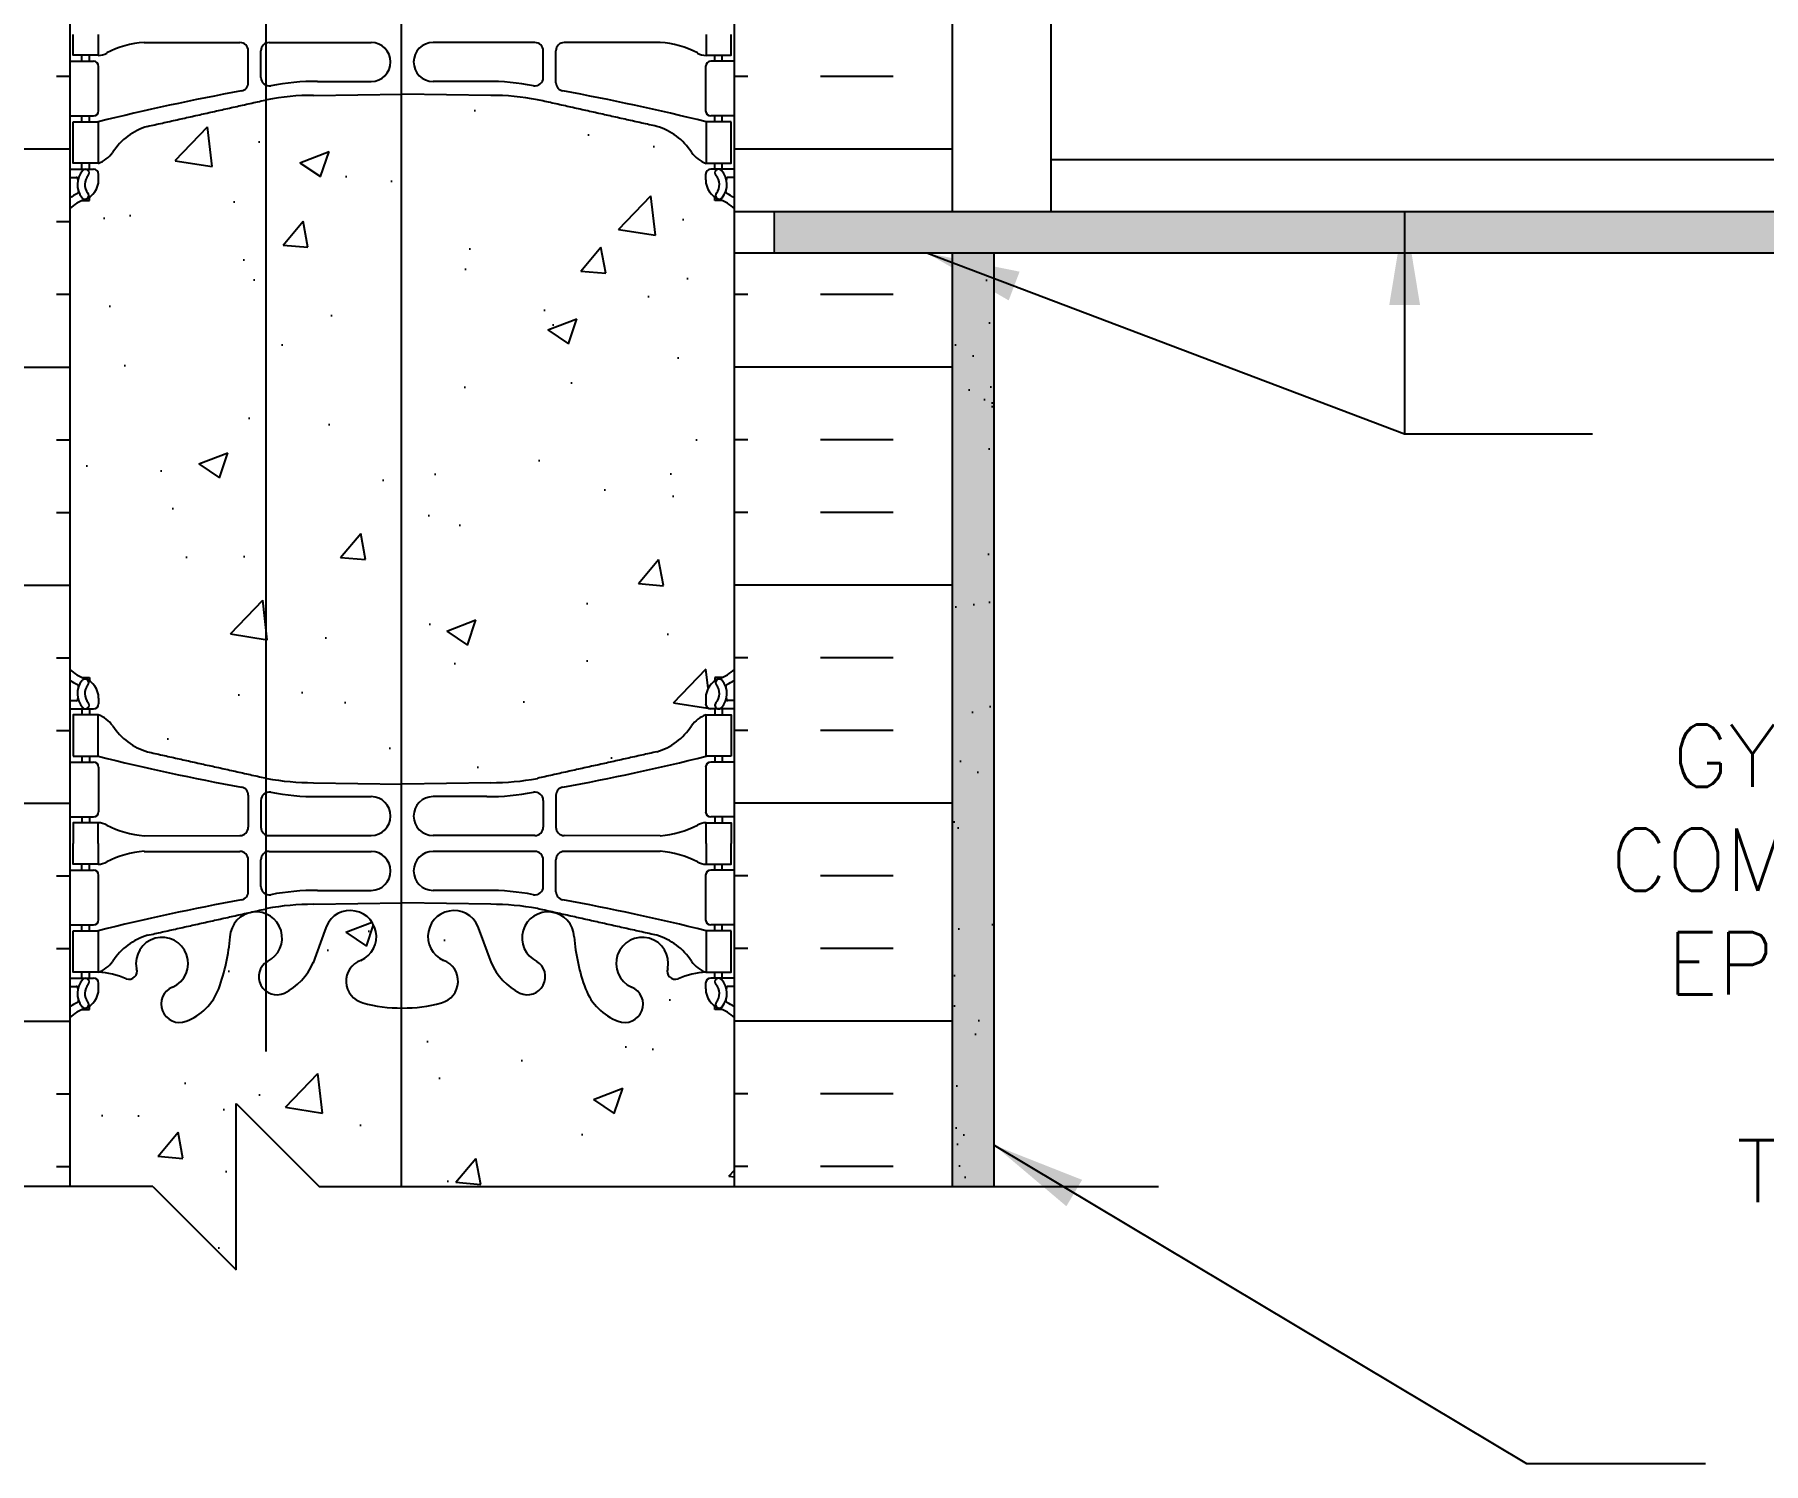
# Model space of a CAD drawing. Header units: inches. Extents: x 169.9 to 228, y 151.8 to 229.9.
# Drawn here: x 190.58 to 211.39, y 179.31 to 196.52 of the extents above; entities that cross this region are included whole.
import ezdxf

# ---------------------------------------------------------------- set-up
doc = ezdxf.new("R2010")
doc.units = ezdxf.units.IN
doc.header["$LTSCALE"] = 0.5
doc.header["$MEASUREMENT"] = 0
for name, color, linetype in [('HATCH', 12, 'Continuous'), ('line25', 2, 'Continuous'), ('LINE3', 3, 'Continuous'), ('LINE50', 5, 'Continuous'), ('LINE9', 9, 'Continuous'), ('TEXT', 4, 'Continuous'), ('Web_Edge', 9, 'Continuous')]:
    doc.layers.add(name, color=color, linetype=linetype)
doc.styles.add('DIM', font='romans.shx', dxfattribs={"width": 0.7})
doc.styles.add('ROMANS', font='romans.shx', dxfattribs={"height": 0.75})
doc.dimstyles.new('ext_12', dxfattribs={"dimscale": 12, "dimtxt": 0.075, "dimasz": 0.09375, "dimexe": 0.09375, "dimexo": 0.0625, "dimgap": 0.0625, "dimtad": 1, "dimdec": 1, "dimzin": 2, "dimdsep": 46, "dimlunit": 4, "dimtxsty": 'DIM', "dimcen": 0.09, "dimdle": 0.09375, "dimclrt": 4, "dimadec": 0, "dimazin": 0, "dimtfac": 1, "dimtdec": 1, "dimtmove": 2, "dimatfit": 3, "dimfxl": 1, "dimfrac": 2, "dimtolj": 1, "dimtzin": 0, "dimarcsym": 0})
pattern_1 = [(50, (0, 0), (3.5863, -0.31376), [0.375, -4.125]), (355, (0, 0), (-0.693757, 3.76096), [0.3, -3.3]), (100.4514, (0.299, -0.026), (2.892544, 3.4472), [0.3187, -3.50571]), (46.1842, (0, 1), (5.336207, -0.827596), [0.5625, -6.1875]), (96.6356, (0.4447, 0.931), (4.67331, 4.87059), [0.47805, -5.25857]), (351.1842, (0, 1), (4.67331, 4.87059), [0.45, -4.95]), (21, (0.5, 0.75), (2.984535, -2.013094), [0.375, -4.125]), (326, (0.5, 0.75), (1.216577, 3.62575), [0.3, -3.3]), (71.4514, (0.7487, 0.5822), (4.201112, 1.612656), [0.3187, -3.50571]), (37.5, (0, 0), (0.0607993, 1.6644693), [0, -3.26, 0, -3.35, 0, -3.3125]), (7.5, (0, 0), (1.315348, 1.972059), [0, -1.91, 0, -3.185, 0, -1.2625]), (327.5, (-1.115, 0), (2.669112, -0.1127744), [0, -1.25, 0, -3.9, 0, -5.175]), (317.5, (-1.615, 0), (2.915931, 0.500525), [0, -1.625, 0, -2.59, 0, -3.675])]

msp = doc.modelspace()

# ---------------------------------------------------------------- hatches: boundary and pattern name
at = {"layer": 'HATCH'}
h = msp.add_hatch(dxfattribs=at)
h.set_pattern_fill('AR-CONC', color=256, scale=0.5)
h.set_pattern_definition(pattern_1)
edge = h.paths.add_edge_path()
edge.add_line((199.002, 227.647), (194.002, 227.647))
edge.add_line((194.002, 227.647), (193.002, 228.647))
edge.add_line((193.002, 228.647), (193.002, 226.647))
edge.add_line((193.002, 226.647), (192.002, 227.647))
edge.add_line((192.002, 227.647), (191.002, 227.647))
edge.add_line((191.002, 227.647), (191.002, 224.874))
edge.add_arc((191.348, 225.235), 0.5, 226.2109, 246.4218)
edge.add_line((191.148, 224.777), (191.238, 224.777))
edge.add_line((191.238, 224.777), (191.238, 224.735))
edge.add_arc((191.098, 224.528), 0.25, 0, 55.9442, ccw=False)
edge.add_line((191.348, 224.528), (191.348, 224.46))
edge.add_arc((191.285, 224.46), 0.0625, -90, 0, ccw=False)
edge.add_line((191.285, 224.398), (191.238, 224.398))
edge.add_line((191.238, 224.398), (191.238, 224.328))
edge.add_line((191.238, 224.328), (191.343, 224.328))
edge.add_arc((191.22, 223.985), 0.364, 34.9775, 70.3387, ccw=False)
edge.add_arc((192.144, 224.596), 0.743, 212.7919, 253.8107)
edge.add_spline(control_points=[(191.936, 223.882), (193.374, 223.562)], knot_values=[0, 0, 1, 1], degree=1, periodic=0)
edge.add_arc((193.93, 226.494), 2.984, 259.2546, 270.0995)
edge.add_line((193.935, 223.51), (195.002, 223.494))
edge.add_line((195.002, 223.494), (196.068, 223.51))
edge.add_arc((196.074, 226.494), 2.984, 269.9005, 280.7454)
edge.add_spline(control_points=[(196.63, 223.562), (198.067, 223.882)], knot_values=[0, 0, 1, 1], degree=1, periodic=0)
edge.add_arc((197.86, 224.596), 0.743, 286.1893, 327.2081)
edge.add_arc((198.783, 223.985), 0.364, 109.6613, 145.0225, ccw=False)
edge.add_line((198.661, 224.328), (198.766, 224.328))
edge.add_line((198.766, 224.328), (198.766, 224.398))
edge.add_line((198.766, 224.398), (198.718, 224.398))
edge.add_arc((198.718, 224.46), 0.0625, 180, 270, ccw=False)
edge.add_line((198.656, 224.46), (198.656, 224.528))
edge.add_arc((198.906, 224.528), 0.25, 124.0558, 180, ccw=False)
edge.add_line((198.766, 224.735), (198.766, 224.777))
edge.add_line((198.766, 224.777), (198.856, 224.777))
edge.add_arc((198.656, 225.235), 0.5, 293.5782, 313.7891)
edge.add_line((199.002, 224.874), (199.002, 227.647))
h.paths.add_polyline_path([(199.002, 220.682, 0.088416), (198.856, 220.779), (198.766, 220.779), (198.766, 220.821, -0.249069), (198.656, 221.028), (198.656, 221.095, -0.414214), (198.718, 221.158), (198.766, 221.158), (198.766, 221.228), (198.661, 221.228, 0.085348), (198.331, 221.152, -0.669601), (198.199, 221.273, 2.087231), (197.765, 221.048, -1), (197.602, 220.639, -0.21345), (197.209, 221.028, -0.069923), (197.072, 221.672, 1.702394), (196.623, 221.36, -0.940793), (196.419, 220.976, -0.173075), (196.073, 221.343), (195.931, 221.73, 1.612474), (195.499, 221.37, -0.734872), (195.476, 220.859, -0.068475), (195.002, 220.797, -0.068475), (194.528, 220.859, -0.734872), (194.505, 221.37, 1.612474), (194.073, 221.73), (193.93, 221.343, -0.173075), (193.584, 220.976, -0.940793), (193.381, 221.36, 1.702394), (192.931, 221.672, -0.069923), (192.794, 221.028, -0.21345), (192.402, 220.639, -1), (192.239, 221.048, 2.087231), (191.805, 221.273, -0.669601), (191.672, 221.152, 0.085348), (191.343, 221.228), (191.238, 221.228), (191.238, 221.158), (191.285, 221.158, -0.414214), (191.348, 221.095), (191.348, 221.028, -0.249069), (191.238, 220.821), (191.238, 220.779), (191.148, 220.779, 0.088416), (191.002, 220.682), (191.002, 218.647), (191.002, 217.888), (191.087, 218.149, -0.6), (191.187, 218.149), (191.236, 217.999), (191.362, 217.999, -0.414214), (191.412, 217.949), (191.412, 217.919), (191.512, 217.919), (191.512, 216.317, -0.380397), (191.805, 216.022, 2.087231), (192.239, 216.247, -1), (192.402, 216.655, -0.21345), (192.794, 216.266, -0.069923), (192.931, 215.622, 1.702394), (193.381, 215.935, -0.940793), (193.584, 216.318, -0.173075), (193.93, 215.951), (194.073, 215.565, 1.612474), (194.505, 215.924, -0.734872), (194.528, 216.435, -0.068475), (195.002, 216.497, -0.068475), (195.476, 216.435, -0.734872), (195.499, 215.924, 1.612474), (195.931, 215.565), (196.073, 215.951, -0.173075), (196.419, 216.318, -0.940793), (196.623, 215.935, 1.702394), (197.072, 215.622, -0.069923), (197.209, 216.266, -0.21345), (197.602, 216.655, -1), (197.765, 216.247, 2.087231), (198.199, 216.022, -0.380392), (198.492, 216.317), (198.492, 217.919), (198.592, 217.919), (198.592, 217.949, -0.414214), (198.642, 217.999), (198.768, 217.999), (198.817, 218.149, -0.6), (198.917, 218.149), (199.002, 217.888), (199.002, 218.647)])
h.paths.add_polyline_path([(194.926, 214.761, 0.225652), (194.551, 215.136), (191.887, 215.136, 0.225652), (191.512, 214.761), (191.512, 213.921, 0.225652), (191.887, 213.546), (194.551, 213.546, 0.225652), (194.926, 213.921)])
h.paths.add_polyline_path([(194.926, 212.139), (194.926, 212.98, 0.225652), (194.551, 213.355), (191.887, 213.355, 0.225652), (191.512, 212.98), (191.512, 212.139, 0.225652), (191.887, 211.764), (194.551, 211.764, 0.225652)])
h.paths.add_polyline_path([(198.492, 212.98, 0.225652), (198.117, 213.355), (195.453, 213.355, 0.225652), (195.078, 212.98), (195.078, 212.139, 0.225652), (195.453, 211.764), (198.117, 211.764, 0.225652), (198.492, 212.139)])
h.paths.add_polyline_path([(198.492, 214.761, 0.225652), (198.117, 215.136), (195.453, 215.136, 0.225652), (195.078, 214.761), (195.078, 213.921, 0.225652), (195.453, 213.546), (198.117, 213.546, 0.225652), (198.492, 213.921)])
h.paths.add_polyline_path([(227.05, 211.138), (199.002, 211.138, 0.520567), (198.848, 211.138, 0.520567), (198.722, 211.138, 0.520567), (198.522, 211.138, 0.520567), (198.448, 211.115, 0.520567), (198.317, 211.115, 0.520567), (198.117, 211.115, 0.520567), (197.963, 211.115, 0.520567), (197.786, 211.115, 0.520567), (197.626, 211.115, 0.520567), (197.461, 211.143, 0.268314), (197.425, 211.133, 0.520567), (197.271, 211.133, 0.520567), (197.146, 211.133, 0.520567), (196.946, 211.133, 0.520567), (196.872, 211.11, 0.520567), (196.741, 211.11, 0.520567), (196.541, 211.11, 0.520567), (196.387, 211.11, 0.520567), (196.21, 211.11, 0.520567), (196.05, 211.11, 0.520567), (195.884, 211.139, 0.268314), (195.849, 211.128, 0.520567), (195.695, 211.128, 0.520567), (195.569, 211.128, 0.520567), (195.369, 211.128, 0.520567), (195.295, 211.106, 0.520567), (195.164, 211.106, 0.520567), (194.964, 211.106, 0.520567), (194.81, 211.106, 0.520567), (194.633, 211.106, 0.520567), (194.473, 211.106, 0.520567), (194.308, 211.134, 0.268314), (194.272, 211.124, 0.520567), (194.118, 211.124, 0.520567), (193.993, 211.124, 0.520567), (193.793, 211.124, 0.520567), (193.719, 211.101, 0.520567), (193.588, 211.101, 0.520567), (193.388, 211.101, 0.520567), (193.234, 211.101, 0.520567), (193.057, 211.101, 0.520567), (192.897, 211.101, 0.520567), (192.731, 211.13, 0.268314), (192.696, 211.119, 0.520567), (192.542, 211.119, 0.520567), (192.416, 211.119, 0.520567), (192.217, 211.119, 0.520567), (192.142, 211.096, 0.520567), (192.011, 211.096, 0.520567), (191.811, 211.096, 0.520567), (191.657, 211.096, 0.398029), (191.512, 211.126), (191.512, 209.96), (191.632, 209.76), (191.632, 209.647), (191.632, 209.535), (191.512, 209.335), (191.512, 207.893, -0.091153), (191.54, 207.866, -0.520567), (191.694, 207.866, -0.520567), (191.893, 207.866, -0.520567), (192.025, 207.866, -0.520567), (192.099, 207.889, -0.520567), (192.299, 207.889, -0.520567), (192.424, 207.889, -0.520567), (192.578, 207.889, -0.268314), (192.614, 207.899, -0.520567), (192.779, 207.87, -0.520567), (192.939, 207.87, -0.520567), (193.116, 207.87, -0.520567), (193.27, 207.87, -0.520567), (193.47, 207.87, -0.520567), (193.601, 207.87, -0.520567), (193.675, 207.893, -0.520567), (193.875, 207.893, -0.520567), (194.001, 207.893, -0.520567), (194.155, 207.893, -0.268314), (194.19, 207.904, -0.520567), (194.356, 207.875, -0.520567), (194.516, 207.875, -0.520567), (194.693, 207.875, -0.520567), (194.847, 207.875, -0.268314), (194.882, 207.885, -0.520567), (195.048, 207.857, -0.520567), (195.208, 207.857, -0.520567), (195.385, 207.857, -0.365715), (195.502, 207.888), (195.502, 209.888), (195.752, 209.888), (227.05, 209.888)])
h.paths.add_polyline_path([(198.492, 211.428, 0.268138), (198.331, 211.577), (191.673, 211.577, 0.268156), (191.512, 211.428), (191.512, 211.126, -0.398029), (191.657, 211.096, -0.520567), (191.811, 211.096, -0.520567), (192.011, 211.096, -0.520567), (192.142, 211.096, -0.520567), (192.217, 211.119, -0.520567), (192.416, 211.119, -0.520567), (192.542, 211.119, -0.520567), (192.696, 211.119, -0.268314), (192.731, 211.13, -0.520567), (192.897, 211.101, -0.520567), (193.057, 211.101, -0.520567), (193.234, 211.101, -0.520567), (193.388, 211.101, -0.520567), (193.588, 211.101, -0.520567), (193.719, 211.101, -0.520567), (193.793, 211.124, -0.520567), (193.993, 211.124, -0.520567), (194.118, 211.124, -0.520567), (194.272, 211.124, -0.268314), (194.308, 211.134, -0.520567), (194.473, 211.106, -0.520567), (194.633, 211.106, -0.520567), (194.81, 211.106, -0.520567), (194.964, 211.106, -0.520567), (195.164, 211.106, -0.520567), (195.295, 211.106, -0.520567), (195.369, 211.128, -0.520567), (195.569, 211.128, -0.520567), (195.695, 211.128, -0.520567), (195.849, 211.128, -0.268314), (195.884, 211.139, -0.520567), (196.05, 211.11, -0.520567), (196.21, 211.11, -0.520567), (196.387, 211.11, -0.520567), (196.541, 211.11, -0.520567), (196.741, 211.11, -0.520567), (196.872, 211.11, -0.520567), (196.946, 211.133, -0.520567), (197.146, 211.133, -0.520567), (197.271, 211.133, -0.520567), (197.425, 211.133, -0.268314), (197.461, 211.143, -0.520567), (197.626, 211.115, -0.520567), (197.786, 211.115, -0.520567), (197.963, 211.115, -0.520567), (198.117, 211.115, -0.520567), (198.317, 211.115, -0.520567), (198.448, 211.115, -0.316651), (198.492, 211.148)])
h.paths.add_polyline_path([(198.492, 207.866), (198.492, 207.888), (197.502, 207.888), (197.502, 207.718), (198.331, 207.718, 0.268138)])
h.paths.add_polyline_path([(197.002, 207.888), (195.57, 207.888, 0.091301), (195.539, 207.857, 0.129704), (195.502, 207.888), (195.502, 207.888), (195.502, 207.888, 0.365715), (195.385, 207.857, 0.520567), (195.208, 207.857, 0.520567), (195.048, 207.857, 0.520567), (194.882, 207.885, 0.268314), (194.847, 207.875, 0.520567), (194.693, 207.875, 0.520567), (194.516, 207.875, 0.520567), (194.356, 207.875, 0.520567), (194.19, 207.904, 0.268314), (194.155, 207.893, 0.520567), (194.001, 207.893, 0.520567), (193.875, 207.893, 0.520567), (193.675, 207.893, 0.520567), (193.601, 207.87, 0.520567), (193.47, 207.87, 0.520567), (193.27, 207.87, 0.520567), (193.116, 207.87, 0.520567), (192.939, 207.87, 0.520567), (192.779, 207.87, 0.520567), (192.614, 207.899, 0.268314), (192.578, 207.889, 0.520567), (192.424, 207.889, 0.520567), (192.299, 207.889, 0.520567), (192.099, 207.889, 0.520567), (192.025, 207.866, 0.520567), (191.893, 207.866, 0.520567), (191.694, 207.866, 0.520567), (191.54, 207.866, 0.091153), (191.512, 207.893), (191.512, 207.866, 0.268156), (191.673, 207.718), (197.002, 207.718)])
h.paths.add_polyline_path([(227.05, 209.638), (196.002, 209.638), (196.002, 209.388), (200.104, 209.388), (201.104, 208.388), (227.05, 208.388)], flags=17)
h.paths.add_polyline_path([(227.05, 209.888), (195.752, 209.888, -0.414214), (196.002, 209.638), (227.05, 209.638)], flags=17)
h.paths.add_polyline_path([(199.002, 200.647), (199.002, 201.407), (198.917, 201.146, -0.6), (198.817, 201.146), (198.768, 201.296), (198.642, 201.296, -0.414214), (198.592, 201.346), (198.592, 201.376), (198.492, 201.376), (198.492, 202.978, -0.380392), (198.199, 203.273, 2.087231), (197.765, 203.048, -1), (197.602, 202.639, -0.21345), (197.209, 203.028, -0.068226), (197.074, 203.656, 0.193411), (196.976, 203.869), (196.723, 203.869), (196.723, 203.953, 0.747522), (196.623, 203.36, -0.940793), (196.419, 202.976, -0.173075), (196.073, 203.343), (195.931, 203.73, 1.612474), (195.499, 203.37, -0.734872), (195.476, 202.859, -0.068475), (195.002, 202.797, -0.068475), (194.528, 202.859, -0.734872), (194.505, 203.37, 1.612474), (194.073, 203.73), (193.93, 203.343, -0.173075), (193.584, 202.976, -0.940793), (193.381, 203.36, 1.753171), (192.93, 203.656, -0.068226), (192.794, 203.028, -0.21345), (192.402, 202.639, -1), (192.239, 203.048, 2.087231), (191.805, 203.273, -0.380397), (191.512, 202.978), (191.512, 201.376), (191.412, 201.376), (191.412, 201.346, -0.414214), (191.362, 201.296), (191.236, 201.296), (191.187, 201.146, -0.6), (191.087, 201.146), (191.002, 201.407), (191.002, 200.647), (191.002, 198.613, 0.088416), (191.148, 198.516), (191.238, 198.516), (191.238, 198.474, -0.249069), (191.348, 198.267), (191.348, 198.199, -0.414214), (191.285, 198.137), (191.238, 198.137), (191.238, 198.067), (191.343, 198.067, 0.085348), (191.672, 198.142, -0.669601), (191.805, 198.022, 2.087231), (192.239, 198.247, -1), (192.402, 198.655, -0.21345), (192.794, 198.266, -0.068226), (192.93, 197.638, 1.753171), (193.381, 197.935, -0.940793), (193.584, 198.318, -0.173075), (193.93, 197.951), (194.073, 197.565, 1.612474), (194.505, 197.924, -0.734872), (194.528, 198.435, -0.068475), (195.002, 198.497, -0.068475), (195.476, 198.435, -0.734872), (195.499, 197.924, 1.612474), (195.931, 197.565), (196.073, 197.951, -0.173075), (196.419, 198.318, -0.940793), (196.623, 197.935, 1.753171), (197.074, 197.638, -0.068226), (197.209, 198.266, -0.21345), (197.602, 198.655, -1), (197.765, 198.247, 2.087231), (198.199, 198.022, -0.669601), (198.331, 198.142, 0.085348), (198.661, 198.067), (198.766, 198.067), (198.766, 198.137), (198.718, 198.137, -0.414214), (198.656, 198.199), (198.656, 198.267, -0.249069), (198.766, 198.474), (198.766, 198.516), (198.856, 198.516, 0.088416), (199.002, 198.613)])
h.paths.add_polyline_path([(194.926, 207.156, 0.225652), (194.551, 207.531), (191.887, 207.531, 0.225652), (191.512, 207.156), (191.512, 206.315, 0.225652), (191.887, 205.94), (194.551, 205.94, 0.225652), (194.926, 206.315)])
h.paths.add_polyline_path([(194.926, 205.374, 0.225652), (194.551, 205.749), (191.887, 205.749, 0.225652), (191.512, 205.374), (191.512, 204.533, 0.225652), (191.887, 204.158), (194.551, 204.158, 0.225652), (194.926, 204.533)])
h.paths.add_polyline_path([(197.002, 205.749), (195.453, 205.749, 0.225652), (195.078, 205.374), (195.078, 204.533, 0.225652), (195.453, 204.158), (197.002, 204.158)])
h.paths.add_polyline_path([(197.002, 207.531), (195.453, 207.531, 0.225652), (195.078, 207.156), (195.078, 206.315, 0.225652), (195.453, 205.94), (197.002, 205.94)])
h.paths.add_polyline_path([(198.492, 207.156, 0.225652), (198.117, 207.531), (197.502, 207.531), (197.502, 205.94), (198.117, 205.94, 0.225652), (198.492, 206.315)])
h.paths.add_polyline_path([(199.002, 184.682, 0.088416), (198.856, 184.779), (198.766, 184.779), (198.766, 184.821, -0.249069), (198.656, 185.028), (198.656, 185.095, -0.414214), (198.718, 185.158), (198.766, 185.158), (198.766, 185.228), (198.661, 185.228, 0.085348), (198.331, 185.152, -0.669601), (198.199, 185.273, 2.087231), (197.765, 185.048, -1), (197.602, 184.639, -0.21345), (197.209, 185.028, -0.069923), (197.072, 185.672, 1.702394), (196.623, 185.36, -0.940793), (196.419, 184.976, -0.173075), (196.073, 185.343), (195.931, 185.73, 1.612474), (195.499, 185.37, -0.734872), (195.476, 184.859, -0.068475), (195.002, 184.797, -0.068475), (194.528, 184.859, -0.734872), (194.505, 185.37, 1.612474), (194.073, 185.73), (193.93, 185.343, -0.173075), (193.584, 184.976, -0.940793), (193.381, 185.36, 1.702394), (192.931, 185.672, -0.069923), (192.794, 185.028, -0.21345), (192.402, 184.639, -1), (192.239, 185.048, 2.087231), (191.805, 185.273, -0.669601), (191.672, 185.152, 0.085348), (191.343, 185.228), (191.238, 185.228), (191.238, 185.158), (191.285, 185.158, -0.414214), (191.348, 185.095), (191.348, 185.028, -0.249069), (191.238, 184.821), (191.238, 184.779), (191.148, 184.779, 0.088416), (191.002, 184.682), (191.002, 182.647), (192.002, 182.647), (193.002, 181.647), (193.002, 183.647), (194.002, 182.647), (199.002, 182.647)])
h = msp.add_hatch(dxfattribs=at)
h.set_pattern_fill('AR-SAND', color=256, scale=0.25, style=0)
h.set_pattern_definition([(37.5, (205.21163, 194.1809), (-0.0157483, 0.481706), [0, -0.38, 0, -0.425, 0, -0.40625]), (7.5, (205.21163, 194.1809), (0.442444, 0.705537), [0, -0.205, 0, -0.3425, 0, -0.13125]), (327.5, (204.90413, 194.1809), (0.7785355, 0.0014148), [0, -0.125, 0, -0.45, 0, -0.5875]), (317.5, (204.90413, 194.1809), (0.751532, 0.219419), [0, -0.0625, 0, -0.295, 0, -0.3375])])
h.paths.add_polyline_path([(202.127, 193.888), (201.627, 193.888), (201.627, 189.888), (201.627, 182.647), (202.127, 182.647)])
h.paths.add_polyline_path([(202.127, 227.647), (201.627, 227.647), (201.627, 225.888), (201.627, 211.138), (202.127, 211.138)])
h.paths.add_polyline_path([(227.05, 193.888), (227.05, 194.388), (199.502, 194.388), (199.502, 193.888)])
h = msp.add_hatch(dxfattribs=at)
h.set_pattern_fill('INSUL', color=256, scale=7, style=0)
h.set_pattern_definition([(0, (-2735.1597, -214.3622), (0, 2.625), []), (0, (-2735.1597, -213.4872), (0, 2.625), [0.875, -0.875]), (0, (-2735.1597, -212.6122), (0, 2.625), [0.875, -0.875])])
h.paths.add_polyline_path([(188.377, 182.647), (188.814, 182.647), (188.814, 183.147), (190.314, 183.147), (190.314, 182.647), (191.002, 182.647), (191.002, 200.647), (190.314, 200.647), (190.314, 201.147), (188.814, 201.147), (188.814, 200.647), (188.377, 200.647)])
h = msp.add_hatch(dxfattribs=at)
h.set_pattern_fill('AR-CONC', color=256, scale=0.5)
h.set_pattern_definition(pattern_1)
edge = h.paths.add_edge_path()
edge.add_arc((198.656, 194.06), 0.5, 46.2109, 66.4218)
edge.add_line((198.856, 194.518), (198.766, 194.518))
edge.add_line((198.766, 194.518), (198.766, 194.56))
edge.add_arc((198.906, 194.767), 0.25, 180, 235.9442, ccw=False)
edge.add_line((198.656, 194.767), (198.656, 194.834))
edge.add_arc((198.718, 194.834), 0.0625, 90, 180, ccw=False)
edge.add_line((198.718, 194.897), (198.766, 194.897))
edge.add_line((198.766, 194.897), (198.766, 194.967))
edge.add_line((198.766, 194.967), (198.661, 194.967))
edge.add_arc((198.783, 195.309), 0.364, 214.9775, 250.3387, ccw=False)
edge.add_arc((197.86, 194.698), 0.743, 32.7919, 73.8107)
edge.add_spline(control_points=[(198.067, 195.412), (196.63, 195.733)], knot_values=[0, 0, 1, 1], degree=1, periodic=0)
edge.add_arc((196.074, 192.801), 2.984, 79.2546, 90.0995)
edge.add_line((196.068, 195.785), (195.002, 195.801))
edge.add_line((195.002, 195.801), (193.935, 195.785))
edge.add_arc((193.93, 192.801), 2.984, 89.9005, 100.7454)
edge.add_spline(control_points=[(193.374, 195.733), (191.936, 195.412)], knot_values=[0, 0, 1, 1], degree=1, periodic=0)
edge.add_arc((192.144, 194.698), 0.743, 106.1893, 147.2081)
edge.add_arc((191.22, 195.309), 0.364, 289.6613, 325.0225, ccw=False)
edge.add_line((191.343, 194.967), (191.238, 194.967))
edge.add_line((191.238, 194.967), (191.238, 194.897))
edge.add_line((191.238, 194.897), (191.285, 194.897))
edge.add_arc((191.285, 194.834), 0.0625, 0, 90, ccw=False)
edge.add_line((191.348, 194.834), (191.348, 194.767))
edge.add_arc((191.098, 194.767), 0.25, 304.0558, 360, ccw=False)
edge.add_line((191.238, 194.56), (191.238, 194.518))
edge.add_line((191.238, 194.518), (191.148, 194.518))
edge.add_arc((191.348, 194.06), 0.5, 113.5782, 133.7891)
edge.add_line((191.002, 194.421), (191.002, 188.874))
edge.add_arc((191.348, 189.235), 0.5, 226.2109, 246.4218)
edge.add_line((191.148, 188.777), (191.238, 188.777))
edge.add_line((191.238, 188.777), (191.238, 188.735))
edge.add_arc((191.098, 188.528), 0.25, 0, 55.9442, ccw=False)
edge.add_line((191.348, 188.528), (191.348, 188.46))
edge.add_arc((191.285, 188.46), 0.0625, -90, 0, ccw=False)
edge.add_line((191.285, 188.398), (191.238, 188.398))
edge.add_line((191.238, 188.398), (191.238, 188.328))
edge.add_line((191.238, 188.328), (191.343, 188.328))
edge.add_arc((191.22, 187.985), 0.364, 34.9775, 70.3387, ccw=False)
edge.add_arc((192.144, 188.596), 0.743, 212.7919, 253.8107)
edge.add_spline(control_points=[(191.936, 187.882), (193.374, 187.562)], knot_values=[0, 0, 1, 1], degree=1, periodic=0)
edge.add_arc((193.93, 190.494), 2.984, 259.2546, 270.0995)
edge.add_line((193.935, 187.51), (195.002, 187.494))
edge.add_line((195.002, 187.494), (196.068, 187.51))
edge.add_arc((196.074, 190.494), 2.984, 269.9005, 280.7454)
edge.add_spline(control_points=[(196.63, 187.562), (198.067, 187.882)], knot_values=[0, 0, 1, 1], degree=1, periodic=0)
edge.add_arc((197.86, 188.596), 0.743, 286.1893, 327.2081)
edge.add_arc((198.783, 187.985), 0.364, 109.6613, 145.0225, ccw=False)
edge.add_line((198.661, 188.328), (198.766, 188.328))
edge.add_line((198.766, 188.328), (198.766, 188.398))
edge.add_line((198.766, 188.398), (198.718, 188.398))
edge.add_arc((198.718, 188.46), 0.0625, 180, 270, ccw=False)
edge.add_line((198.656, 188.46), (198.656, 188.528))
edge.add_arc((198.906, 188.528), 0.25, 124.0558, 180, ccw=False)
edge.add_line((198.766, 188.735), (198.766, 188.777))
edge.add_line((198.766, 188.777), (198.856, 188.777))
edge.add_arc((198.656, 189.235), 0.5, 293.5782, 313.7891)
edge.add_line((199.002, 188.874), (199.002, 194.421))
h = msp.add_hatch(dxfattribs=at)
h.set_pattern_fill('AR-SAND', color=256, scale=0.5, style=0)
h.set_pattern_definition([(37.5, (82.5174, 13.4147), (-0.0314967, 0.963412), [0, -0.76, 0, -0.85, 0, -0.8125]), (7.5, (82.5174, 13.4147), (0.884888, 1.411073), [0, -0.41, 0, -0.685, 0, -0.2625]), (327.5, (81.9024, 13.4147), (1.557071, 0.0028295), [0, -0.25, 0, -0.9, 0, -1.175]), (317.5, (81.9024, 13.4147), (1.503063, 0.438838), [0, -0.125, 0, -0.59, 0, -0.675])])
h.paths.add_polyline_path([(201.627, 191.103), (202.127, 190.154), (202.127, 193.888), (201.627, 193.888)])
h.paths.add_polyline_path([(201.627, 182.647), (202.127, 182.647), (202.127, 190.154), (201.627, 191.103)])

# ---------------------------------------------------------------- linework, layer by layer
for p, q in [((199.163, 196.013), (199.002, 196.013)), ((200.913, 196.013), (200.038, 196.013)), ((201.627, 195.138), (199.002, 195.138)), ((199.163, 193.388), (199.002, 193.388)), ((200.913, 193.388), (200.038, 193.388)), ((201.627, 192.513), (199.002, 192.513)), ((199.163, 191.638), (199.002, 191.638)), ((200.913, 191.638), (200.038, 191.638)), ((199.163, 190.763), (199.002, 190.763)), ((200.913, 190.763), (200.038, 190.763)), ((201.627, 189.888), (199.002, 189.888)), ((199.163, 189.013), (199.002, 189.013)), ((200.913, 189.013), (200.038, 189.013)), ((199.163, 188.138), (199.002, 188.138)), ((200.913, 188.138), (200.038, 188.138)), ((201.627, 187.263), (199.002, 187.263)), ((199.163, 186.388), (199.002, 186.388)), ((200.913, 186.388), (200.038, 186.388)), ((199.163, 185.513), (199.002, 185.513)), ((200.913, 185.513), (200.038, 185.513)), ((201.627, 184.638), (199.002, 184.638)), ((199.163, 183.763), (199.002, 183.763)), ((200.913, 183.763), (200.038, 183.763)), ((199.163, 182.888), (199.002, 182.888)), ((200.913, 182.888), (200.038, 182.888))]:
    msp.add_line(p, q, dxfattribs=at)
at = {"layer": 'line25'}
for p, q in [((191.002, 200.647), (191.002, 182.647)), ((199.002, 182.647), (199.002, 200.647)), ((199.48, 194.388), (199.48, 193.888))]:
    msp.add_line(p, q, dxfattribs=at)
at = {"layer": 'LINE3'}
for p, q in [((193.362, 228.287), (193.362, 184.274)), ((194.99, 206.409), (194.99, 182.647))]:
    msp.add_line(p, q, dxfattribs=at)
at = {"layer": 'LINE50'}
for p, q in [((201.627, 194.388), (201.627, 200.647)), ((201.627, 182.647), (201.627, 193.888))]:
    msp.add_line(p, q, dxfattribs=at)
at = {"layer": 'LINE9'}
for p, q in [((202.814, 194.388), (202.814, 196.763)), ((202.814, 195.013), (227.05, 195.013)), ((199.002, 194.388), (227.05, 194.388)), ((199.002, 193.888), (227.05, 193.888)), ((202.127, 182.647), (202.127, 193.888)), ((193.002, 181.647), (193.002, 183.647)), ((193.002, 183.647), (194.002, 182.647)), ((192.002, 182.647), (181.897, 182.647)), ((192.002, 182.647), (193.002, 181.647)), ((194.002, 182.647), (204.106, 182.647))]:
    msp.add_line(p, q, dxfattribs=at)
at = {"layer": 'Web_Edge'}
for p, q in [((191.148, 196.197), (191.148, 196.267)), ((191.238, 196.197), (191.238, 196.267)), ((191.896, 196.422), (193.05, 196.421)), ((193.15, 195.937), (193.15, 196.321)), ((193.302, 195.999), (193.302, 196.321)), ((193.402, 196.421), (194.629, 196.421)), ((196.601, 196.421), (195.374, 196.421)), ((196.701, 195.999), (196.701, 196.321)), ((196.854, 195.937), (196.854, 196.321)), ((198.108, 196.422), (196.954, 196.421)), ((198.766, 196.197), (198.766, 196.267)), ((198.856, 196.197), (198.856, 196.267)), ((191.002, 196.197), (191.285, 196.197)), ((191.348, 195.599), (191.348, 196.134)), ((198.656, 195.599), (198.656, 196.134)), ((199.002, 196.197), (198.718, 196.197)), ((193.983, 195.953), (194.629, 195.953)), ((196.021, 195.953), (195.374, 195.953)), ((193.935, 195.785), (195.002, 195.801)), ((196.068, 195.785), (195.002, 195.801)), ((191.002, 195.537), (191.285, 195.537)), ((191.148, 195.467), (191.148, 195.537)), ((191.238, 195.467), (191.238, 195.537)), ((199.002, 195.537), (198.718, 195.537)), ((198.766, 195.467), (198.766, 195.537)), ((198.856, 195.467), (198.856, 195.537)), ((191.002, 194.897), (191.285, 194.897)), ((191.002, 194.797), (191.08, 194.797)), ((191.148, 194.897), (191.148, 194.967)), ((191.238, 194.897), (191.238, 194.967)), ((191.348, 194.767), (191.348, 194.834)), ((198.656, 194.767), (198.656, 194.834)), ((199.002, 194.897), (198.718, 194.897)), ((198.766, 194.897), (198.766, 194.967)), ((198.856, 194.897), (198.856, 194.967)), ((199.002, 194.797), (198.924, 194.797)), ((191.148, 194.518), (191.238, 194.518)), ((191.238, 194.518), (191.238, 194.56)), ((198.766, 194.518), (198.766, 194.56)), ((198.856, 194.518), (198.766, 194.518)), ((191.148, 188.777), (191.238, 188.777)), ((191.238, 188.777), (191.238, 188.735)), ((198.856, 188.777), (198.766, 188.777)), ((198.766, 188.777), (198.766, 188.735)), ((191.002, 188.498), (191.08, 188.498)), ((191.002, 188.398), (191.285, 188.398)), ((191.148, 188.398), (191.148, 188.328)), ((191.238, 188.398), (191.238, 188.328)), ((191.348, 188.528), (191.348, 188.46)), ((198.656, 188.528), (198.656, 188.46)), ((199.002, 188.398), (198.718, 188.398)), ((198.766, 188.398), (198.766, 188.328)), ((198.856, 188.398), (198.856, 188.328)), ((199.002, 188.498), (198.924, 188.498)), ((191.002, 187.758), (191.285, 187.758)), ((191.148, 187.828), (191.148, 187.758)), ((191.238, 187.828), (191.238, 187.758)), ((199.002, 187.758), (198.718, 187.758)), ((198.766, 187.828), (198.766, 187.758)), ((198.856, 187.828), (198.856, 187.758)), ((191.348, 187.695), (191.348, 187.16)), ((198.656, 187.695), (198.656, 187.16)), ((193.15, 187.358), (193.15, 186.973)), ((193.935, 187.51), (195.002, 187.494)), ((193.983, 187.342), (194.629, 187.342)), ((196.068, 187.51), (195.002, 187.494)), ((196.021, 187.342), (195.374, 187.342)), ((196.854, 187.358), (196.854, 186.973)), ((191.002, 187.098), (191.285, 187.098)), ((191.148, 187.098), (191.148, 187.028)), ((191.238, 187.098), (191.238, 187.028)), ((193.302, 187.296), (193.302, 186.973)), ((196.701, 187.296), (196.701, 186.973)), ((199.002, 187.098), (198.718, 187.098)), ((198.766, 187.098), (198.766, 187.028)), ((198.856, 187.098), (198.856, 187.028)), ((191.896, 186.872), (193.05, 186.873)), ((191.896, 186.683), (193.05, 186.683)), ((193.402, 186.873), (194.629, 186.873)), ((193.402, 186.683), (194.629, 186.683)), ((196.601, 186.873), (195.374, 186.873)), ((196.601, 186.683), (195.374, 186.683)), ((198.108, 186.872), (196.954, 186.873)), ((198.108, 186.683), (196.954, 186.683)), ((191.148, 186.458), (191.148, 186.528)), ((191.238, 186.458), (191.238, 186.528)), ((193.15, 186.198), (193.15, 186.583)), ((193.302, 186.26), (193.302, 186.583)), ((196.701, 186.26), (196.701, 186.583)), ((196.854, 186.198), (196.854, 186.583)), ((198.766, 186.458), (198.766, 186.528)), ((198.856, 186.458), (198.856, 186.528)), ((191.002, 186.458), (191.285, 186.458)), ((191.348, 185.86), (191.348, 186.395)), ((198.656, 185.86), (198.656, 186.395)), ((199.002, 186.458), (198.718, 186.458)), ((193.935, 186.046), (195.002, 186.062)), ((193.983, 186.214), (194.629, 186.214)), ((196.068, 186.046), (195.002, 186.062)), ((196.021, 186.214), (195.374, 186.214)), ((191.002, 185.798), (191.285, 185.798)), ((191.148, 185.728), (191.148, 185.798)), ((191.238, 185.728), (191.238, 185.798)), ((194.073, 185.73), (193.93, 185.343)), ((195.931, 185.73), (196.073, 185.343)), ((199.002, 185.798), (198.718, 185.798)), ((198.766, 185.728), (198.766, 185.798)), ((198.856, 185.728), (198.856, 185.798)), ((191.148, 185.158), (191.148, 185.228)), ((191.238, 185.158), (191.238, 185.228)), ((198.766, 185.158), (198.766, 185.228)), ((198.856, 185.158), (198.856, 185.228)), ((191.002, 185.158), (191.285, 185.158)), ((191.002, 185.058), (191.08, 185.058)), ((191.348, 185.028), (191.348, 185.095)), ((198.656, 185.028), (198.656, 185.095)), ((199.002, 185.158), (198.718, 185.158)), ((199.002, 185.058), (198.924, 185.058)), ((191.238, 184.779), (191.238, 184.821)), ((198.766, 184.779), (198.766, 184.821)), ((191.148, 184.779), (191.238, 184.779)), ((198.856, 184.779), (198.766, 184.779))]:
    msp.add_line(p, q, dxfattribs=at)
for points in [[(191.343, 196.517), (191.343, 196.267), (191.043, 196.267), (191.043, 196.517)], [(198.661, 196.517), (198.661, 196.267), (198.961, 196.267), (198.961, 196.517)], [(191.343, 186.778), (191.343, 187.028), (191.043, 187.028), (191.043, 186.778)], [(198.661, 186.778), (198.661, 187.028), (198.961, 187.028), (198.961, 186.778)], [(191.343, 186.778), (191.343, 186.528), (191.043, 186.528), (191.043, 186.778)], [(198.661, 186.778), (198.661, 186.528), (198.961, 186.528), (198.961, 186.778)]]:
    msp.add_lwpolyline(points, dxfattribs=at)
for points in [[(191.043, 195.467), (191.343, 195.467), (191.343, 194.967), (191.043, 194.967)], [(198.961, 195.467), (198.661, 195.467), (198.661, 194.967), (198.961, 194.967)], [(191.043, 187.828), (191.343, 187.828), (191.343, 188.328), (191.043, 188.328)], [(198.961, 187.828), (198.661, 187.828), (198.661, 188.328), (198.961, 188.328)], [(191.043, 185.728), (191.343, 185.728), (191.343, 185.228), (191.043, 185.228)], [(198.961, 185.728), (198.661, 185.728), (198.661, 185.228), (198.961, 185.228)]]:
    msp.add_lwpolyline(points, close=True, dxfattribs=at)
for centre, radius, start, end in [((191.339, 196.485), 0.219, 271.08, 299.5063), ((191.98, 195.266), 1.16, 94.1968, 117.4156), ((193.05, 196.321), 0.1, 0, 89.9612), ((193.402, 196.321), 0.1, 90, 180), ((194.629, 196.187), 0.234, 270, 90), ((195.374, 196.187), 0.234, 90, 270), ((196.601, 196.321), 0.1, 0, 90), ((196.954, 196.321), 0.1, 90.0388, 180), ((198.023, 195.266), 1.16, 62.5844, 85.8032), ((198.665, 196.485), 0.219, 240.4937, 268.92), ((191.285, 196.134), 0.0625, 0, 90), ((198.718, 196.134), 0.0625, 90, 180), ((198.151, 168.046), 28.253, 100.3657, 103.9448), ((193.05, 195.937), 0.1, 280.3657, 0), ((193.402, 195.999), 0.1, 180, 280.7454), ((193.977, 192.969), 2.984, 89.9005, 100.7454), ((196.026, 192.969), 2.984, 79.2546, 90.0995), ((196.601, 195.999), 0.1, 259.2546, 0), ((196.954, 195.937), 0.1, 180, 259.6343), ((191.852, 168.046), 28.253, 76.0552, 79.6343), ((193.93, 192.801), 2.984, 89.9005, 100.7454), ((196.074, 192.801), 2.984, 79.2546, 90.0995), ((191.285, 195.599), 0.0625, 270, 0), ((198.718, 195.599), 0.0625, 180, 270), ((192.144, 194.698), 0.743, 106.1893, 147.2081), ((197.86, 194.698), 0.743, 32.7919, 73.8107), ((191.22, 195.309), 0.364, 289.6613, 325.0225), ((198.783, 195.309), 0.364, 214.9775, 250.3387), ((191.08, 194.777), 0.0196, 344.5099, 90.5968), ((191.342, 194.712), 0.25, 137.5391, 219.8855), ((191.19, 194.851), 0.045, 317.5391, 137.5391), ((191.342, 194.712), 0.16, 137.5391, 219.9999), ((191.285, 194.834), 0.0625, 360, 90), ((198.718, 194.834), 0.0625, 90, 180), ((198.813, 194.851), 0.045, 42.4609, 222.4609), ((198.662, 194.712), 0.16, 320.0001, 42.4609), ((198.662, 194.712), 0.25, 320.1145, 42.4609), ((198.924, 194.777), 0.0196, 89.4032, 195.4901), ((191.348, 194.06), 0.6, 114.9252, 125.2168), ((191.086, 194.623), 0.021, 296.0043, 16.536), ((191.184, 194.581), 0.045, 220.8121, 38.552), ((191.098, 194.767), 0.25, 289.4712, 360), ((198.906, 194.767), 0.25, 180, 250.5288), ((198.82, 194.581), 0.045, 141.448, 319.1879), ((198.918, 194.623), 0.021, 163.464, 243.9957), ((198.656, 194.06), 0.6, 54.7832, 65.0748), ((191.348, 194.06), 0.5, 109.4712, 133.7891), ((198.656, 194.06), 0.5, 46.2109, 70.5288), ((191.348, 189.235), 0.5, 226.2109, 250.5288), ((191.098, 188.528), 0.25, 0, 70.5288), ((198.906, 188.528), 0.25, 109.4712, 180), ((198.656, 189.235), 0.5, 289.4712, 313.7891), ((191.348, 189.235), 0.6, 234.7832, 245.0748), ((191.342, 188.582), 0.25, 140.1145, 222.4609), ((191.086, 188.672), 0.021, 343.464, 63.9957), ((191.184, 188.713), 0.045, 321.448, 139.1879), ((191.342, 188.582), 0.16, 140.0001, 222.4609), ((198.82, 188.713), 0.045, 40.8121, 218.552), ((198.662, 188.582), 0.16, 317.5391, 39.9999), ((198.662, 188.582), 0.25, 317.5391, 39.8855), ((198.918, 188.672), 0.021, 116.0043, 196.536), ((198.656, 189.235), 0.6, 294.9252, 305.2168), ((191.08, 188.517), 0.0196, 269.4032, 15.4901), ((191.19, 188.444), 0.045, 222.4609, 42.4609), ((191.285, 188.46), 0.0625, 270, 0), ((198.718, 188.46), 0.0625, 180, 270), ((198.813, 188.444), 0.045, 137.5391, 317.5391), ((198.924, 188.517), 0.0196, 164.5099, 270.5968), ((191.22, 187.985), 0.364, 34.9775, 70.3387), ((192.144, 188.596), 0.743, 212.7919, 253.8107), ((197.86, 188.596), 0.743, 286.1893, 327.2081), ((198.783, 187.985), 0.364, 109.6613, 145.0225), ((191.285, 187.695), 0.0625, 0, 90), ((198.151, 215.248), 28.253, 256.0552, 259.6343), ((191.852, 215.248), 28.253, 280.3657, 283.9448), ((198.718, 187.695), 0.0625, 90, 180), ((193.93, 190.494), 2.984, 259.2546, 270.0995), ((196.074, 190.494), 2.984, 269.9005, 280.7454), ((193.05, 187.358), 0.1, 360, 79.6343), ((193.402, 187.296), 0.1, 79.2546, 180), ((193.977, 190.326), 2.984, 259.2546, 270.0995), ((194.629, 187.108), 0.234, 270, 90), ((195.374, 187.108), 0.234, 90, 270), ((196.026, 190.326), 2.984, 269.9005, 280.7454), ((196.601, 187.296), 0.1, 0, 100.7454), ((196.954, 187.358), 0.1, 100.3657, 180), ((191.285, 187.16), 0.0625, 270, 0), ((198.718, 187.16), 0.0625, 180, 270), ((191.339, 186.809), 0.219, 60.4937, 88.92), ((191.98, 188.029), 1.16, 242.5844, 265.8032), ((193.05, 186.973), 0.1, 270.0388, 360), ((193.402, 186.973), 0.1, 180, 270), ((196.601, 186.973), 0.1, 270, 0), ((196.954, 186.973), 0.1, 180, 269.9612), ((198.023, 188.029), 1.16, 274.1968, 297.4156), ((198.665, 186.809), 0.219, 91.08, 119.5063), ((191.98, 185.527), 1.16, 94.1968, 117.4156), ((193.05, 186.583), 0.1, 0, 89.9612), ((193.402, 186.583), 0.1, 90, 180), ((194.629, 186.448), 0.234, 270, 90), ((195.374, 186.448), 0.234, 90, 270), ((196.601, 186.583), 0.1, 0, 90), ((196.954, 186.583), 0.1, 90.0388, 180), ((198.023, 185.527), 1.16, 62.5844, 85.8032), ((191.339, 186.747), 0.219, 271.08, 299.5063), ((198.665, 186.747), 0.219, 240.4937, 268.92), ((191.285, 186.395), 0.0625, 0, 90), ((198.718, 186.395), 0.0625, 90, 180), ((198.151, 158.308), 28.253, 100.3657, 103.9448), ((193.05, 186.198), 0.1, 280.3657, 0), ((193.402, 186.26), 0.1, 180, 280.7454), ((193.977, 183.23), 2.984, 89.9005, 100.7454), ((196.026, 183.23), 2.984, 79.2546, 90.0995), ((196.601, 186.26), 0.1, 259.2546, 0), ((196.954, 186.198), 0.1, 180, 259.6343), ((191.852, 158.308), 28.253, 76.0552, 79.6343), ((191.285, 185.86), 0.0625, 270, 0), ((193.243, 185.641), 0.314, 296.0652, 177.2643), ((193.93, 183.062), 2.984, 89.9005, 100.7454), ((194.378, 185.657), 0.314, 293.8084, 166.5854), ((195.626, 185.657), 0.314, 13.4146, 246.1916), ((196.074, 183.062), 2.984, 79.2546, 90.0995), ((196.76, 185.641), 0.314, 2.7357, 243.9348), ((198.718, 185.86), 0.0625, 180, 270), ((192.144, 184.959), 0.743, 106.1893, 147.2081), ((192.112, 185.335), 0.314, 293.8084, 191.4114), ((190.572, 185.837), 2.365, 339.9985, 355.6105), ((199.431, 185.837), 2.365, 184.3895, 200.0015), ((197.892, 185.335), 0.314, 348.5886, 246.1916), ((197.86, 184.959), 0.743, 32.7919, 73.8107), ((191.22, 185.57), 0.364, 289.6613, 325.0225), ((191.288, 184.232), 0.997, 66.8533, 86.8462), ((191.714, 185.24), 0.0968, 249.5669, 19.8449), ((193.494, 185.174), 0.217, 121.463, 294.4736), ((193.244, 185.645), 0.75, 297.0295, 336.3062), ((194.596, 185.119), 0.268, 109.9662, 255.2108), ((195.408, 185.119), 0.268, 284.7892, 70.0338), ((196.76, 185.645), 0.75, 203.6938, 242.9705), ((196.509, 185.174), 0.217, 245.5264, 58.537), ((198.29, 185.24), 0.0968, 160.1551, 290.4331), ((198.716, 184.232), 0.997, 93.1538, 113.1467), ((198.783, 185.57), 0.364, 214.9775, 250.3387), ((191.08, 185.038), 0.0196, 344.5099, 90.5968), ((191.342, 184.973), 0.25, 137.5391, 219.8855), ((191.19, 185.112), 0.045, 317.5391, 137.5391), ((191.098, 185.028), 0.25, 289.4712, 360), ((191.342, 184.973), 0.16, 137.5391, 219.9999), ((191.285, 185.095), 0.0625, 360, 90), ((192.32, 184.844), 0.22, 111.8037, 291.8037), ((192.163, 185.272), 0.677, 290.6803, 338.8761), ((197.841, 185.272), 0.677, 201.1239, 249.3197), ((197.683, 184.844), 0.22, 248.1963, 68.1963), ((198.718, 185.095), 0.0625, 90, 180), ((198.906, 185.028), 0.25, 180, 250.5288), ((198.813, 185.112), 0.045, 42.4609, 222.4609), ((198.662, 184.973), 0.16, 320.0001, 42.4609), ((198.662, 184.973), 0.25, 320.1145, 42.4609), ((198.924, 185.038), 0.0196, 89.4032, 195.4901), ((191.348, 184.321), 0.6, 114.9252, 125.2168), ((191.086, 184.884), 0.021, 296.0043, 16.536), ((191.184, 184.842), 0.045, 220.8121, 38.552), ((194.99, 186.551), 1.754, 254.7082, 270.3771), ((195.013, 186.551), 1.754, 269.6229, 285.2918), ((198.82, 184.842), 0.045, 141.448, 319.1879), ((198.918, 184.884), 0.021, 163.464, 243.9957), ((198.656, 184.321), 0.6, 54.7832, 65.0748), ((191.348, 184.321), 0.5, 109.4712, 133.7891), ((198.656, 184.321), 0.5, 46.2109, 70.5288)]:
    msp.add_arc(centre, radius, start, end, dxfattribs=at)
for points in [[(191.936, 195.412), (193.374, 195.733)], [(198.067, 195.412), (196.63, 195.733)], [(191.936, 187.882), (193.374, 187.562)], [(198.067, 187.882), (196.63, 187.562)], [(191.936, 185.673), (193.374, 185.994)], [(198.067, 185.673), (196.63, 185.994)]]:
    msp.add_open_spline(points, degree=1, dxfattribs=at)

# ---------------------------------------------------------------- texts
at = {"layer": 'TEXT', "insert": (226.75, 186.459), "char_height": 0.75, "width": 19.5775, "attachment_point": 6, "style": 'ROMANS'}
msp.add_mtext('CEILING FINISH AS PER STEEL JOIST MANUFACTURERS SPECIFICATION (NOTE: WHERE GYPSUM BOARD IS REQUIRED TO COMPLETE FIRE RATED ASSEMBLY, EPS FOAM KERF CUT TO ENABLE CEILING FINISH TO PROVIDE THERMAL BARRIER CONTACT TO CONCRETE)', dxfattribs=at)

# ---------------------------------------------------------------- leaders
at = {"layer": 'TEXT'}
for points in [[(207.07, 194.388), (207.07, 191.709), (209.226, 191.709)], [(201.317, 193.888), (207.07, 191.709), (209.33, 191.709)], [(202.127, 183.147), (208.537, 179.315), (210.692, 179.315)]]:
    msp.add_leader(points, dimstyle='ext_12', override={"dimgap": 0.0625, "dimtad": 0}, dxfattribs=at)

doc.saveas('drawing.dxf')
